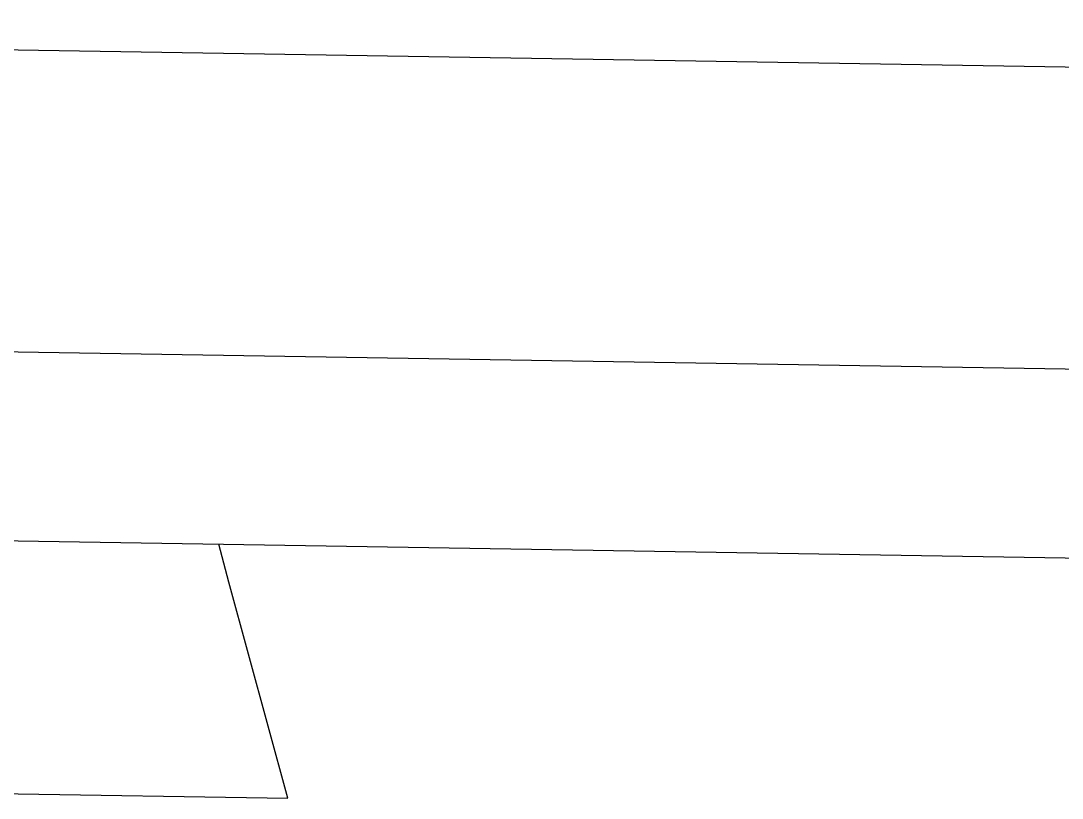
# Model space of a CAD drawing. Extents: x -68 to 264, y 51 to 115.
# Drawn here: x 217.4 to 218.551, y 76.702 to 77.561 of the extents above; entities that cross this region are included whole.
import ezdxf

# ---------------------------------------------------------------- set-up
doc = ezdxf.new("R2010")
doc.units = 0
doc.layers.get('0').update_dxf_attribs({"linetype": 'CONTINUOUS'})

msp = doc.modelspace()

# ---------------------------------------------------------------- linework, layer by layer
for p, q in [((215.414, 77.5614), (222.4939, 77.4469)), ((217.0068, 77.2017), (218.5931, 77.176)), ((217.1857, 76.9899), (218.6504, 76.9662)), ((217.6297, 76.9409), (217.6183, 76.9829)), ((217.6947, 76.702), (217.6297, 76.9409)), ((217.1458, 76.7108), (217.6947, 76.702))]:
    msp.add_line(p, q)

doc.saveas('drawing.dxf')
